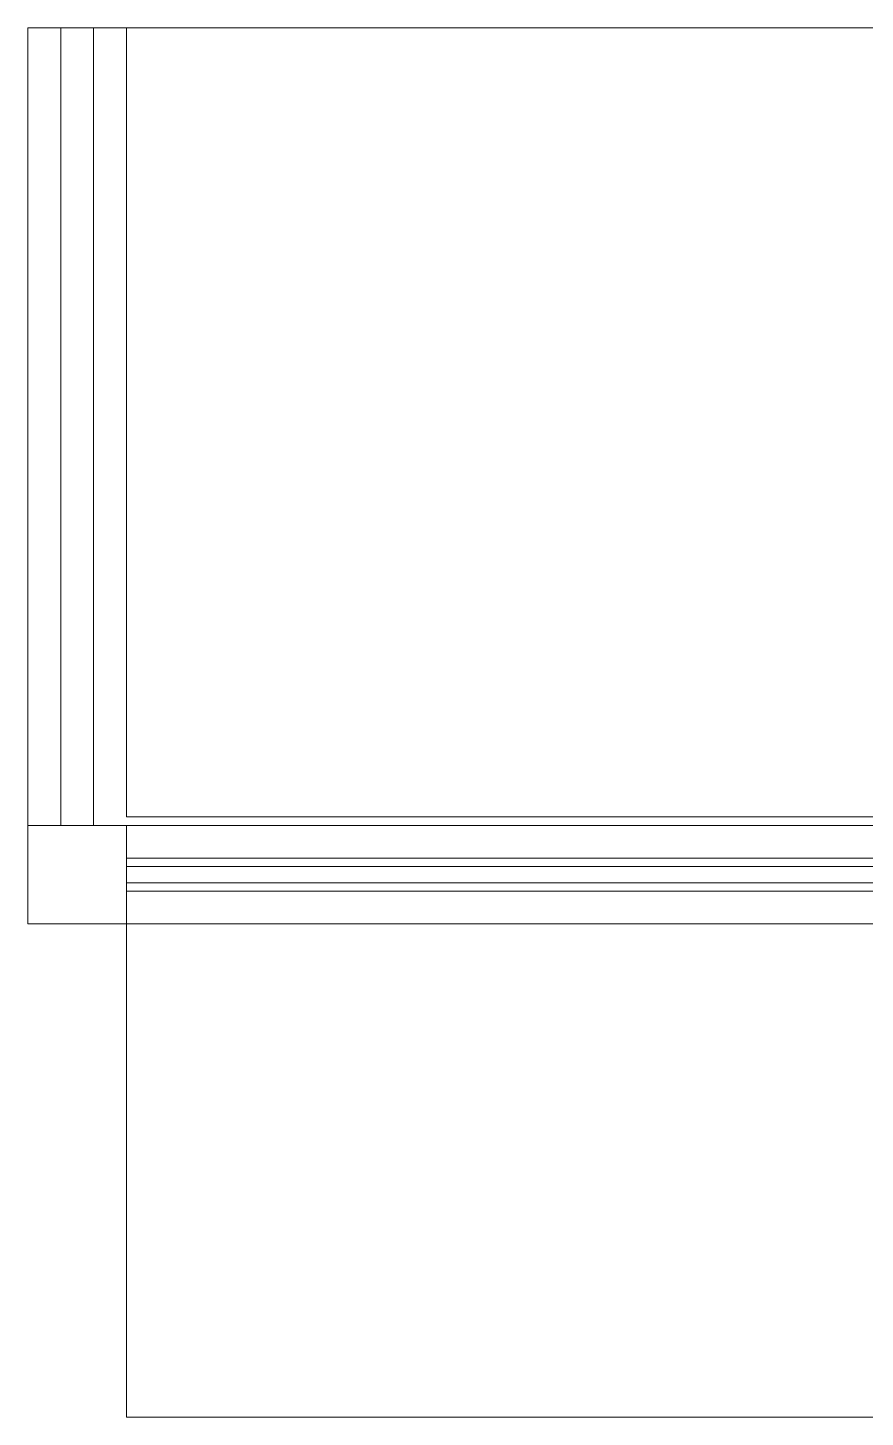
# Model space of a CAD drawing. Header units: inches. Extents: x -897 to 1409, y -1054 to 924.
# Drawn here: x -56.96 to -31.49, y 468.04 to 510.29 of the extents above; entities that cross this region are included whole.
import ezdxf

# ---------------------------------------------------------------- set-up
doc = ezdxf.new("R2010")
doc.units = ezdxf.units.IN
doc.header["$MEASUREMENT"] = 0
doc.linetypes.add('Hidden 1_8_', pattern=[0.1875, 0.125, -0.0625])
for name, color, linetype, lineweight in [('A-DETL-HDLN', 90, 'Hidden 1_8_', 9), ('A-DETL-THIN', 151, 'Continuous', 13), ('A-GENM', 13, 'Continuous', 9), ('I-FURN', 30, 'Continuous', 9)]:
    doc.layers.add(name, color=color, linetype=linetype, lineweight=lineweight)

# ---------------------------------------------------------------- blocks, each defined once
blk = doc.blocks.new('Generic Model Adjustable Table - Default-V66-7TH FLOOR TELECOM PLAN')
at = {"layer": 'A-GENM', "color": 53}
for p, q in [((-35.5, -12), (-35.5, 12)), ((-35.5, 12), (35.5, 12)), ((35.5, 12), (35.5, -12)), ((35.5, -12), (-35.5, -12))]:
    blk.add_line(p, q, dxfattribs=at)
blk = doc.blocks.new('Workstation 3D - Workstation 3D-V73-7TH FLOOR TELECOM PLAN')
at = {"layer": 'I-FURN', "color": 53}
for p, q in [((28.5, -12), (28.5, 59)), ((28.5, 59), (43.5, 59)), ((44.5, 59), (43.5, 59)), ((43.5, 59), (43.5, -14)), ((43.5, 59), (43.5, -12)), ((44.75, 59), (44.5, 59)), ((44.5, 59), (44.5, -14.25)), ((45.25, 59), (44.75, 59)), ((44.75, 59), (44.75, -14)), ((45.25, -14), (45.25, 59)), ((45.5, 59), (45.25, 59)), ((45.5, -15), (45.5, 59)), ((46.5, 59), (45.5, 59)), ((46.5, -16), (46.5, 59))]:
    blk.add_line(p, q, dxfattribs=at)

msp = doc.modelspace()

# ---------------------------------------------------------------- linework, layer by layer
at = {"layer": 'A-DETL-HDLN'}
msp.add_arc((95.416, 395.332), 145.762, 144.06267, 238.33517, dxfattribs=at)
at = {"layer": 'A-DETL-THIN', "color": 53, "lineweight": 9}
for p, q in [((-56.956, 510.289), (-53.956, 510.289)), ((-56.956, 510.289), (-56.956, 483.037)), ((-55.956, 510.289), (-55.956, 486.037)), ((-54.956, 510.289), (-54.956, 486.037)), ((-56.956, 486.037), (-53.956, 486.037)), ((-56.956, 483.037), (-53.956, 483.037))]:
    msp.add_line(p, q, dxfattribs=at)

# ---------------------------------------------------------------- block references
at = {"color": 53, "lineweight": 9}
for name, p, rotation in [('Generic Model Adjustable Table - Default-V66-7TH FLOOR TELECOM PLAN', (-18.456, 498.292), 180), ('Workstation 3D - Workstation 3D-V73-7TH FLOOR TELECOM PLAN', (5.044, 439.537), 90.0000000000001)]:
    msp.add_blockref(name, p, dxfattribs=dict(at, rotation=rotation))

doc.saveas('drawing.dxf')
